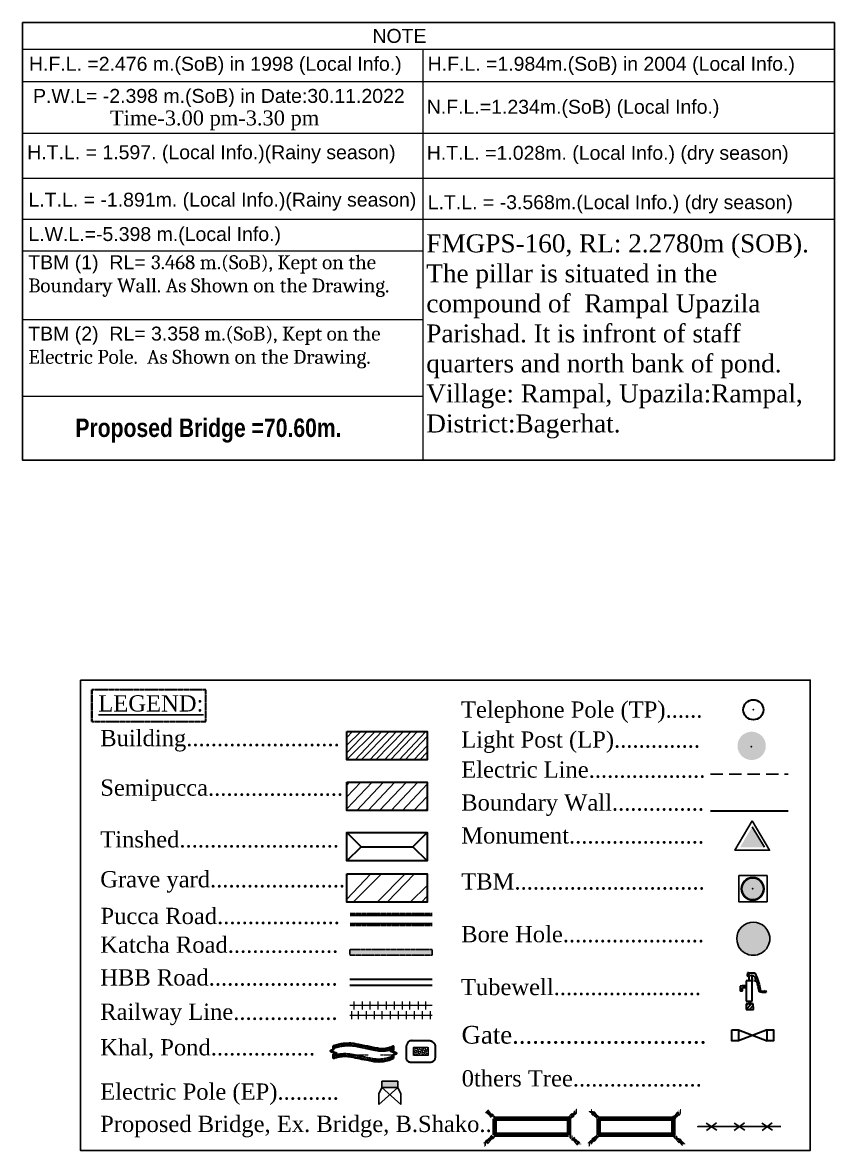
# Model space of a CAD drawing. Header units: inches. Extents: x 215676 to 3518780154, y 2761699 to 325936546.
# Drawn here: x 112580218 to 112679104, y 9360422 to 9497868 of the extents above; entities that cross this region are included whole.
import ezdxf
from ezdxf.enums import TextEntityAlignment as Align

# ---------------------------------------------------------------- set-up
doc = ezdxf.new("R2010")
doc.units = ezdxf.units.IN
doc.header["$LTSCALE"] = 20
doc.header["$MEASUREMENT"] = 0
doc.linetypes.add('DASHED', pattern=[0.75, 0.5, -0.25])
doc.linetypes.add('DASHED2', pattern=[0.375, 0.25, -0.125])
for name, color, linetype in [('BM_TBM', 1, 'Continuous'), ('BORE HOLE', 1, 'Continuous'), ('ELECTRIC POLE', 1, 'Continuous'), ('Electric_Line', 18, 'Continuous'), ('Grave yard', 88, 'Continuous'), ('HBB ROAD', 192, 'Continuous'), ('Layout_Text', 7, 'Continuous'), ('LIGHT_POST', 1, 'Continuous'), ('OTHER', 7, 'Continuous'), ('Pond', 132, 'Continuous'), ('proposed', 1, 'Continuous'), ('TBM', 1, 'Continuous'), ('Telephone_Pole', 70, 'Continuous'), ('Text', 7, 'Continuous'), ('Tubewell', 112, 'Continuous')]:
    doc.layers.add(name, color=color, linetype=linetype)
for name, color, linetype, lineweight in [('Boundary wall', 3, 'Continuous', 30), ('BUILDING', 5, 'Continuous', 30), ('Ex. Bridge', 212, 'DASHED', 30), ('Gate', 7, 'Continuous', 30), ('KATCHA ROAD', 7, 'Continuous', 20), ('KHAL+RIVER BANK', 160, 'Continuous', 18), ('Pucca Road', 1, 'Continuous', 30), ('Railway Line', 220, 'Continuous', 25), ('SEMI_PUCCA', 66, 'Continuous', 30), ('SHED', 7, 'Continuous', 30), ('Water Body', 4, 'Continuous', 18), ('Water Line', 4, 'DASHED', 18)]:
    doc.layers.add(name, color=color, linetype=linetype, lineweight=lineweight)
doc.styles.add('MtXpl_Arial_Narrow', font='ARIALNB.TTF')
doc.styles.add('SWIS', font='times.ttf')
doc.styles.add('text', font='arial.ttf')
doc.styles.add('TR', font='times.ttf')

# ---------------------------------------------------------------- blocks, each defined once
blk = doc.blocks.new('sdfsd')
at = {"layer": 'Tubewell', "color": 0, "lineweight": 30}
for p, q in [((685271.9869178305, 2622810.672417111), (685271.4282728577, 2622810.667716695)), ((685271.4282728577, 2622810.667716695), (685271.4441517853, 2622808.78050422)), ((685271.5717181662, 2622811.423462422), (685271.5347969844, 2622811.13232256)), ((685271.5347969844, 2622811.13232256), (685271.7056403767, 2622811.081512127)), ((685271.6500203802, 2622811.420645004), (685271.5717181662, 2622811.423462422)), ((685271.6500203802, 2622811.420645004), (685272.238443975, 2622811.399472727)), ((685271.7062609565, 2622810.950903901), (685271.7050197948, 2622811.212120355)), ((685271.7056403767, 2622811.081512127), (685271.7701888746, 2622811.12124186)), ((685271.7075953444, 2622810.670066902), (685271.7062609565, 2622810.950903901)), ((685271.9135319624, 2622811.174693746), (685271.7701888746, 2622811.12124186)), ((685272.1099299693, 2622811.137161706), (685271.9135319624, 2622811.174693746)), ((685272.0117309652, 2622811.155927726), (685271.9828516351, 2622811.155684737)), ((685271.9828516351, 2622811.155684737), (685271.9869178305, 2622810.672417111)), ((685271.9869178305, 2622810.672417111), (685272.0157971587, 2622810.672660101)), ((685272.002796758, 2622808.785204635), (685271.9869178305, 2622810.672417111)), ((685272.0157971587, 2622810.672660101), (685272.0117309652, 2622811.155927726)), ((685272.2679934411, 2622810.994814821), (685272.1099299693, 2622811.137161706)), ((685272.2051644285, 2622810.693871943), (685272.3354378811, 2622810.747213862)), ((685272.2583292427, 2622810.58982697), (685272.2051644285, 2622810.693871943)), ((685272.238443975, 2622811.399472727), (685272.4777919472, 2622810.918211005)), ((685272.4254269345, 2622810.652713367), (685272.2583292427, 2622810.58982697)), ((685272.3354378811, 2622810.747213862), (685272.2679934411, 2622810.994814821)), ((685272.5629226369, 2622810.122176189), (685272.4254269345, 2622810.652713367)), ((685272.4777919472, 2622810.918211005), (685272.6393719352, 2622810.357925894)), ((685271.0721451469, 2622810.1880019), (685270.8763940796, 2622810.179253314)), ((685270.8763940796, 2622810.179253314), (685270.8794834455, 2622809.781473625)), ((685270.8763940796, 2622810.179253314), (685270.8763940796, 2622810.179253314)), ((685270.8804420112, 2622809.774373107), (685271.1016934288, 2622809.78334329)), ((685271.4321737734, 2622810.204092444), (685271.0721451469, 2622810.1880019)), ((685271.1016934288, 2622809.78334329), (685271.1124577292, 2622810.057725542)), ((685271.1124577292, 2622810.057725542), (685271.4333825778, 2622810.06042579)), ((685272.684519722, 2622809.652984994), (685272.5629226369, 2622810.122176189)), ((685272.6393719352, 2622810.357925894), (685272.7884305482, 2622809.732228346)), ((685272.9335330843, 2622809.57671113), (685272.684519722, 2622809.652984994)), ((685272.7884305482, 2622809.732228346), (685273.1415733343, 2622809.709076427)), ((685273.29952691, 2622809.579790587), (685272.9335330843, 2622809.57671113)), ((685273.1415733343, 2622809.709076427), (685273.2457039458, 2622809.762198383)), ((685273.2457039458, 2622809.762198383), (685273.29952691, 2622809.579790587)), ((685271.4441517853, 2622808.78050422), (685272.002796758, 2622808.785204635)), ((685272.1045781354, 2622808.543612553), (685271.4442418074, 2622808.53805651)), ((685271.4442418074, 2622808.53805651), (685271.4487286535, 2622808.004794538)), ((685271.4458337307, 2622808.348856229), (685271.6197350149, 2622808.539533103)), ((685271.4487083674, 2622808.007205299), (685271.9366342131, 2622808.54219948)), ((685271.7234742718, 2622808.782854429), (685271.7246571027, 2622808.540415913)), ((685271.7246571027, 2622808.540415913), (685271.8422516506, 2622808.541405349)), ((685271.8422516506, 2622808.541405349), (685271.8402118451, 2622808.783836653)), ((685272.1090649796, 2622808.010350581), (685272.1045781354, 2622808.543612553)), ((685271.4487286535, 2622808.004794538), (685272.1090649796, 2622808.010350581)), ((685271.7633917424, 2622808.0074421), (685272.1059293296, 2622808.383022975)), ((685272.0802909405, 2622808.010108478), (685272.1088039663, 2622808.041372045))]:
    blk.add_line(p, q, dxfattribs=at)
for centre, major_axis, ratio, start_param, end_param in [((685271.705019795, 2622811.212120355), (0.02527809945648886, 0.02527809945648886), 0.9999999993943445, 6.28318530692002, 12.56637061409961), ((685270.9905884379, 2622809.782408458), (0.1111049923771957, 0.0009347665004534561), 0.5039981489645733, 3.140941264176128, 6.283186492504787)]:
    blk.add_ellipse(centre, major_axis=major_axis, ratio=ratio, start_param=start_param, end_param=end_param, dxfattribs=at)
blk = doc.blocks.new('eeee')
at = {"layer": 'ELECTRIC POLE'}
for p, q in [((353314.0216475676, 2673551.64898157), (353315.7394676891, 2673551.64898157)), ((353314.0216475676, 2673550.959405303), (353314.0216475676, 2673551.64898157)), ((353315.7394676891, 2673551.64898157), (353315.7394676891, 2673550.959405303)), ((353314.0216475676, 2673550.959405303), (353313.699718081, 2673550.258974852)), ((353313.699718081, 2673549.118617038), (353315.7394676891, 2673550.959405303)), ((353313.699718081, 2673550.258974852), (353313.699718081, 2673549.118617038)), ((353315.7394676891, 2673550.959405303), (353314.0216475676, 2673550.959405303)), ((353316.0613971761, 2673549.118617038), (353314.0216475676, 2673550.959405303)), ((353315.7394676891, 2673550.959405303), (353316.0613971761, 2673550.258974852)), ((353316.0613971761, 2673550.258974852), (353316.0613971761, 2673549.118617038))]:
    blk.add_line(p, q, dxfattribs=at)
blk.add_solid([(353314.0216475676, 2673551.64898157), (353315.7394676891, 2673551.64898157), (353314.0216475676, 2673550.959405303), (353315.7394676891, 2673550.959405303)], dxfattribs=at)
blk = doc.blocks.new('dsfsd')
at = {"layer": 'LIGHT_POST'}
h = blk.add_hatch(color=5, dxfattribs=at)
h.set_gradient(color1=(0, 0, 255), color2=(56, 172, 6), tint=1, name='SPHERICAL')
edge = h.paths.add_edge_path()
edge.add_ellipse((726561.4339093865, 2601765.061106474), major_axis=(-0.5220692016277819, 0.5220692016277811), ratio=0.9999999999765343, start_angle=225.0000000006723, end_angle=405.0000000006723)
edge.add_ellipse((726561.4339093865, 2601765.061106474), major_axis=(-0.5220692016436324, 0.5220692016436321), ratio=0.9999999999923572, start_angle=45.00000000021895, end_angle=225.0000000002189)
blk.add_point((726561.4232929042, 2601765.024959605), dxfattribs=at)

msp = doc.modelspace()

# ---------------------------------------------------------------- hatches: boundary and pattern name
at = {"layer": 'BM_TBM', "ltscale": 0.2}
h = msp.add_hatch(color=2, dxfattribs=at)
h.set_gradient(color1=(255, 255, 0), color2=(255, 255, 92), one_color=1, tint=0.6800000071525574)
edge = h.paths.add_edge_path()
edge.add_ellipse((112669152.0433021, 9392303.178649902), major_axis=(941.6691610913823, 941.6691610913823), ratio=0.9999999985270128, start_angle=0, end_angle=360)
h = msp.add_hatch(color=2, dxfattribs=at)
h.set_gradient(color1=(255, 255, 0), color2=(255, 255, 92), one_color=1, tint=0.6800000071525574)
edge = h.paths.add_edge_path()
edge.add_ellipse((112669152.0433021, 9392303.178649902), major_axis=(941.6691610913823, 941.6691610913823), ratio=0.9999999985270128, start_angle=0, end_angle=360)
at = {"layer": 'BORE HOLE', "ltscale": 0.2}
msp.add_hatch(color=256, dxfattribs=at).paths.add_polyline_path([(112671079.5892615, 9386995.242731094, 1), (112667359.9438453, 9385449.136844635, 1)])
at = {"layer": 'BUILDING', "lineweight": 20, "ltscale": 0.2}
h = msp.add_hatch(dxfattribs=at)
h.set_pattern_fill('ANSI32', color=256, scale=3371.745232298785, style=0)
h.set_pattern_definition([(44.99999999999999, (-284470968.2478814, -2995471831.33752), (-894.0689693219558, 894.0689693219553), []), (44.99999999999999, (-284470372.2019067, -2995471831.33752), (-894.0689693219558, 894.0689693219553), [])])
h.paths.add_polyline_path([(112619730.7578864, 9411468.65978241), (112629504.745481, 9411468.65978241), (112629504.745481, 9408010.982913971), (112619730.7578864, 9408010.982913971)])
edge = h.paths.add_edge_path(flags=17)
edge.add_line((112619730.7578864, 9411401.770734787), (112619797.6469315, 9411468.659781013))
at = {"layer": 'Grave yard', "lineweight": 25, "ltscale": 0.2}
h = msp.add_hatch(dxfattribs=at)
h.set_pattern_fill('ANSI32', color=256, scale=7867.43620184867)
h.set_pattern_definition([(45, (-659908893.4686303, -2491106631.102173), (-2086.169058329899, 2086.169058329899), []), (45, (-659907502.6892571, -2491106631.102173), (-2086.169058329899, 2086.169058329899), [])])
h.paths.add_polyline_path([(112619730.7578864, 9394129.87161827), (112629504.745481, 9394129.87161827), (112629504.745481, 9390672.194747925), (112619730.7578864, 9390672.194747925)])
edge = h.paths.add_edge_path()
edge.add_line((112629488.4730048, 9390672.194747925), (112629504.7454787, 9390688.46722573))
at = {"layer": 'KATCHA ROAD', "linetype": 'DASHED2', "lineweight": 25, "ltscale": 2}
msp.add_hatch(color=256, dxfattribs=at).paths.add_polyline_path([(112620073.2685981, 9384916.00094223), (112630089.7177711, 9384916.00094223), (112630089.7177711, 9384219.760950089), (112620073.2685981, 9384219.760950089)])
at = {"layer": 'SEMI_PUCCA', "lineweight": 25, "ltscale": 0.2}
h = msp.add_hatch(dxfattribs=at)
h.set_pattern_fill('ANSI31', color=256, scale=7867.43620184867)
h.set_pattern_definition([(44.99999999999999, (-225341576.8217645, -3609739996.425204), (-695.3896861099663, 695.3896861099653), [])])
h.paths.add_polyline_path([(112619730.7578864, 9405294.772874832), (112629504.745481, 9405294.772874832), (112629504.745481, 9401837.096006393), (112619730.7578864, 9401837.096006393)])
edge = h.paths.add_edge_path()
edge.add_line((112629488.4730048, 9401837.096004486), (112629504.7454787, 9401853.368482292))

# ---------------------------------------------------------------- linework, layer by layer
at = {"lineweight": 25}
for p, q in [((112679103.9852208, 9497868.136581242, 1.452741127394574e-06), (112580218.1133642, 9497867.227233708, 1.452741127394574e-06)), ((112580218.1133642, 9497867.227233708, 1.452741127394574e-06), (112580218.6235875, 9444529.132440388, 1.452741127394574e-06)), ((112679104.4954442, 9444530.041787922, 1.452741127394574e-06), (112679103.9852208, 9497868.136581242, 1.452741127394574e-06)), ((112580218.6235875, 9444529.132440388, 1.452741127394574e-06), (112679104.4954442, 9444530.041787922, 1.452741127394574e-06)), ((112587271.7897925, 9386666.183073044, 5.974756689397509e-06), (112587271.7897925, 9360421.813573837, 5.974756422943983e-06))]:
    msp.add_line(p, q, dxfattribs=at)
at = {"lineweight": 15}
for p, q in [((112580218.1445379, 9494615.891586125, 1.488188772214016e-06), (112679104.0151891, 9494616.800935566, 1.488188772214016e-06)), ((112628968.0713872, 9494616.339608967, 1.488188772214016e-06), (112628968.3011693, 9467591.966699421, 1.488188772214016e-06)), ((112580218.1796178, 9490679.366588414, 1.488188772214016e-06), (112679104.0514745, 9490680.27593404, 1.488188772214016e-06)), ((112580218.2374486, 9484405.18801099, 1.488188772214016e-06), (112679104.1093053, 9484406.097360432, 1.488188772214016e-06)), ((112580218.2881994, 9478898.98599416, 1.488188772214016e-06), (112679104.1600561, 9478899.895345509, 1.488188772214016e-06)), ((112580218.3343114, 9473895.044812977, 1.488188772214016e-06), (112679104.2061681, 9473895.954160511, 1.488188772214016e-06)), ((112580218.3829717, 9470041.771896183, 1.488188772214016e-06), (112628968.2785711, 9470042.247649968, 1.488188772214016e-06)), ((112628968.3011693, 9467591.966699421, 1.488188772214016e-06), (112628968.5137395, 9444529.580461323, 1.488188772214016e-06)), ((112580218.4601354, 9461671.748622715, 1.488188772214016e-06), (112628968.3557348, 9461672.2243765, 1.488188772214016e-06)), ((112580218.5315923, 9452358.635114491, 1.488188772214016e-06), (112628968.4415807, 9452359.11086446, 1.488188772214016e-06)), ((112587271.7264075, 9360423.065088272, -3.045521168587584e-07), (112587271.7897925, 9386666.717212677, 5.90778759246291e-06))]:
    msp.add_line(p, q, dxfattribs=at)
at = {"linetype": 'DASHED', "lineweight": 30}
for p, q in [((112602539.7440925, 9416533.462024689, -4.164996347810756e-07), (112588644.5249, 9416533.462024689, -4.164996347810756e-07)), ((112602539.7440925, 9412713.52126503, -4.164993683275497e-07), (112602539.7440925, 9416533.462024689, -4.164993683275497e-07)), ((112588644.5249, 9412713.52126503, -4.164996347810756e-07), (112602539.7440925, 9412713.52126503, -4.164996347810756e-07))]:
    msp.add_line(p, q, dxfattribs=at)
at = {"linetype": 'DASHED', "lineweight": 25}
msp.add_line((112676159.7836738, 9396419.150289536, 1.039516472900459e-06), (112676160.1267524, 9360424.531309128, -4.1643941628422e-07), dxfattribs=at)
at = {"lineweight": 25}
msp.add_lwpolyline([(112580217.9447851, 9444530.616290867), (112678684.9065465, 9444530.37903577), (112580217.9448003, 9444530.616290867), (112652634.0866918, 9444530.441804707)], dxfattribs=at)
at = {"lineweight": 25, "elevation": -2.387959163741016e-07}
for points in [[(112587271.7264075, 9417735.07093811), (112676160.1267982, 9417735.07093811)], [(112676160.2648597, 9417732.6351223), (112676160.1267676, 9360422.417552948), (112676160.2134986, 9396419.117458344)]]:
    msp.add_lwpolyline(points, dxfattribs=at)
at = {"elevation": -2.387959163741016e-07}
msp.add_lwpolyline([(112587271.7264075, 9417735.07093811), (112676160.1267982, 9417735.07093811), (112676160.1267982, 9360423.065088272), (112587271.7264075, 9360423.065088272)], close=True, dxfattribs=at)
at = {"linetype": 'DASHED', "lineweight": 30, "elevation": -2.387959163741016e-07}
msp.add_lwpolyline([(112588644.5249, 9416533.462024689), (112588644.5249, 9412713.52126503)], close=True, dxfattribs=at)
at = {"lineweight": 15, "elevation": -2.387959163741016e-07}
msp.add_lwpolyline([(112676159.9756598, 9376815.101737976), (112676160.1267676, 9360422.712932587)], dxfattribs=at)
at = {"elevation": 636.3130087640225}
msp.add_lwpolyline([(112672589.4009986, 9363320.907903671), (112662456.4268317, 9363320.907903671), (112666969.2842383, 9363320.907903671)], dxfattribs=at)
at = {"layer": 'BM_TBM', "elevation": -2753.581068142607}
msp.add_lwpolyline([(112667451.8769813, 9393921.74023819), (112670894.856565, 9393921.74023819), (112670894.856565, 9390726.4444561), (112667451.8769813, 9390726.4444561)], close=True, dxfattribs=at)
at = {"layer": 'BM_TBM'}
for major_axis, ratio, start_param, end_param in [((941.6691610913823, 941.6691610913823), 0.9999999985270126, 5.497787143045644, 11.78097245022523), ((941.6691610913823, 941.6691610913823), 0.9999999985270126, 5.497787143045644, 11.78097245022523), ((-987.5904524701356, 987.5904524701365), 0.9999999992006499, 3.926990817386916, 10.2101761245665), ((-987.5904524701356, 987.5904524701365), 0.9999999992006499, 3.926990817386916, 10.2101761245665), ((972.2833554080814, 972.2833554080814), 0.999999998828293, 5.497787143196285, 11.78097245037587), ((972.2833554080814, 972.2833554080814), 0.999999998828293, 5.497787143196285, 11.78097245037587), ((956.9762582384941, 956.9762582384941), 0.9999999986687579, 5.497787143116517, 11.7809724502961), ((956.9762582384941, 956.9762582384941), 0.9999999986687579, 5.497787143116517, 11.7809724502961), ((-926.3620634861194, 926.3620634861194), 0.9999999998729082, 3.926990817050788, 10.21017612423037), ((-926.3620634861194, 926.3620634861194), 0.9999999998729082, 3.926990817050788, 10.21017612423037)]:
    msp.add_ellipse((112669152.0433021, 9392303.178649902, 9178.603559155628), major_axis=major_axis, ratio=ratio, start_param=start_param, end_param=end_param, dxfattribs=at)
msp.add_point((112669152.0433021, 9392303.178649902, 9178.603559155628), dxfattribs=at)
msp.add_point((112669152.0433021, 9392303.178649902, 9178.603559155628), dxfattribs=at)
at = {"layer": 'BORE HOLE', "elevation": -4.164993683275497e-07}
msp.add_lwpolyline([(112671079.5892615, 9386995.242740631, 0.9999999999999994), (112667359.9438453, 9385449.136852264, 1)], format="xyb", close=True, dxfattribs=at)
at = {"layer": 'Boundary wall', "lineweight": 30}
msp.add_line((112664027.2324195, 9401820.420627594, -4.164996347810756e-07), (112673450.6757331, 9401820.420627594, -4.164996347810756e-07), dxfattribs=at)
at = {"layer": 'BUILDING', "lineweight": 20}
msp.add_line((112619730.7578864, 9411401.770734787, -4.164636635550777e-07), (112619797.6469245, 9411468.659780502, -4.164636635550777e-07), dxfattribs=at)
at = {"layer": 'BUILDING', "lineweight": 30, "elevation": -4.164996347810756e-07}
msp.add_lwpolyline([(112619730.7578864, 9411468.659784317), (112629504.745481, 9411468.659784317), (112629504.745481, 9408010.982913971), (112619730.7578864, 9408010.982913971)], close=True, dxfattribs=at)
at = {"layer": 'Electric_Line', "color": 6, "linetype": 'DASHED2', "lineweight": 25, "ltscale": 300}
msp.add_line((112664027.2324195, 9406273.647493362, -4.164996347810756e-07), (112673450.6757331, 9406273.647493362, -4.164996347810756e-07), dxfattribs=at)
at = {"layer": 'Ex. Bridge', "linetype": 'DASHED', "lineweight": 100, "ltscale": 2, "extrusion": (-1.406703463143891e-14, -0.3199501223659551, 0.947434387806359)}
for points, elevation in [([(112649180.4406405, 8869066.653091993), (112650418.679288, 8870304.891752206), (112650418.679288, 8872366.7095495), (112659444.3940859, 8872366.709549498), (112659444.3940859, 8870304.8917522), (112660682.6327334, 8869066.653095901)], -2995192.805411921), ([(112660402.2733126, 8873324.588785252), (112659444.3940859, 8872366.709547391), (112659444.3940859, 8870304.891744526), (112650418.679288, 8870304.89174453), (112650418.679288, 8872366.709547393), (112649460.8000613, 8873324.58878721)], -2995192.805410621)]:
    msp.add_lwpolyline(points, dxfattribs=dict(at, elevation=elevation))
at = {"layer": 'Gate'}
for p, q in [((112670894.6110663, 9375136.76090622, -4.164993683275497e-07), (112667406.7908454, 9373792.904378891, -4.164993683275497e-07)), ((112667406.7908454, 9375136.76090622, -4.164993683275497e-07), (112670894.6110663, 9373792.904378891, -4.164993683275497e-07))]:
    msp.add_line(p, q, dxfattribs=at)
at = {"layer": 'Gate', "lineweight": 30, "elevation": -4.164996347810756e-07}
for points in [[(112666616.9605994, 9375136.76090622), (112667406.7908454, 9375136.76090622), (112667406.7908454, 9373792.904378891), (112666616.9605994, 9373792.904378891)], [(112670894.6110663, 9375136.76090622), (112671684.4412818, 9375136.76090622), (112671684.4412818, 9373792.904378891), (112670894.6110663, 9373792.904378891)]]:
    msp.add_lwpolyline(points, close=True, dxfattribs=at)
at = {"layer": 'Grave yard', "lineweight": 30, "elevation": -4.164996347810756e-07}
msp.add_lwpolyline([(112619730.7578864, 9394129.87161827), (112629504.745481, 9394129.87161827), (112629504.745481, 9390672.194749832), (112619730.7578864, 9390672.194749832)], close=True, dxfattribs=at)
at = {"layer": 'HBB ROAD', "lineweight": 30, "ltscale": 180}
for p, q in [((112620073.2685981, 9381298.920223236, -4.164996347810756e-07), (112630089.7177711, 9381298.920223236, -4.164996347810756e-07)), ((112630089.7177711, 9380502.649681091, -4.164996347810756e-07), (112620073.2685981, 9380502.649681091, -4.164996347810756e-07))]:
    msp.add_line(p, q, dxfattribs=at)
at = {"layer": 'KATCHA ROAD', "linetype": 'DASHED2', "lineweight": 25, "ltscale": 2}
for p, q in [((112630119.8576179, 9389307.307662964, -4.164996347810756e-07), (112620103.4084296, 9389307.307662964, -4.164996347810756e-07)), ((112630119.8576179, 9387819.01440239, -4.164996347810756e-07), (112620103.4084296, 9387819.01440239, -4.164996347810756e-07))]:
    msp.add_line(p, q, dxfattribs=at)
at = {"layer": 'KATCHA ROAD', "linetype": 'DASHED2', "lineweight": 25, "ltscale": 2, "elevation": -4.164996347810756e-07}
msp.add_lwpolyline([(112620073.2685981, 9384916.00094223), (112630089.7177711, 9384916.00094223), (112630089.7177711, 9384219.760951996), (112620073.2685981, 9384219.760951996)], close=True, dxfattribs=at)
at = {"layer": 'KHAL+RIVER BANK', "lineweight": 40, "ltscale": 15}
msp.add_ellipse((112630762.0612311, 9418136.746124268, -4.164993683275497e-07), major_axis=(33545.63299695872, 33545.63299695872), ratio=0.9999999973604472, start_param=3.703115171459743, end_param=3.749013454020609, dxfattribs=at)
msp.add_rational_spline([(112622363.1971259, 9371445.439878464, -4.164993683275497e-07), (112623923.0295386, 9371003.30065155, -4.164993683275497e-07), (112625396.4996467, 9371679.651220322, -4.164993683275497e-07), (112625396.4996467, 9371901.04876709, -4.164993683275497e-07), (112625396.4996467, 9372122.44631195, -4.164993683275497e-07), (112625589.7125983, 9372192.77007103, -4.164993683275497e-07), (112625782.9255347, 9372263.093828201, -4.164993683275497e-07), (112625396.4996467, 9372403.741348267, -4.164993683275497e-07), (112625010.0737891, 9372544.388866425, -4.164993683275497e-07), (112625203.2867255, 9372614.712623596, -4.164993683275497e-07), (112625396.4996467, 9372685.036382675, -4.164993683275497e-07), (112625396.4996467, 9372899.919445038, -4.164993683275497e-07), (112625396.4996467, 9373114.802503586, -4.164993683275497e-07), (112624291.1047645, 9372538.815416336, -4.164993683275497e-07), (112623098.906446, 9372902.576475143, -4.164993683275497e-07), (112622005.9622931, 9373097.41545105, -4.164993683275497e-07), (112620923.6661201, 9373344.648311615, -4.164993683275497e-07), (112619520.2299781, 9373597.936128616, -4.164993683275497e-07), (112618167.0537391, 9373147.711946487, -4.164993683275497e-07), (112618117.5980659, 9373131.257226944, -4.164993683275497e-07), (112618068.1423926, 9373114.802503586, -4.164993683275497e-07), (112618068.1423926, 9372899.919445038, -4.164993683275497e-07), (112618068.1423926, 9372685.036382675, -4.164993683275497e-07), (112617874.929441, 9372614.712623596, -4.164993683275497e-07), (112617681.7165046, 9372544.388866425, -4.164993683275497e-07), (112618068.1423926, 9372403.741348267, -4.164993683275497e-07), (112618454.5682654, 9372263.093828201, -4.164993683275497e-07), (112618261.355329, 9372192.77007103, -4.164993683275497e-07), (112618068.1423926, 9372122.44631195, -4.164993683275497e-07), (112618068.1423926, 9371907.56324768, -4.164993683275497e-07), (112618068.1423926, 9371692.680187225, -4.164993683275497e-07), (112618117.5980659, 9371709.134910583, -4.164993683275497e-07), (112618167.0537391, 9371725.589630127, -4.164993683275497e-07), (112619178.977201, 9372062.273355484, -4.164993683275497e-07), (112620229.7439094, 9371879.970518112, -4.164993683275497e-07)], [1, 0.9382470272963384, 1, 1, 1, 1, 1, 1, 1, 1, 1, 1, 1, 0.9255718504997151, 1, 0.9997100478525434, 1, 0.9689433189985823, 1, 1, 1, 1, 1, 1, 1, 1, 1, 1, 1, 1, 1, 1, 1, 0.9697747838370249, 1], degree=2, knots=[0, 0, 0, 0.7065364702643988, 0.7065364702643988, 1.706536470264399, 1.706536470264399, 2.706536470264399, 2.706536470264399, 3.706536470264399, 3.706536470264399, 4.706536470264399, 4.706536470264399, 5.706536470264399, 5.706536470264399, 6.483042400348705, 6.483042400348705, 6.53120596837114, 6.53120596837114, 7.030956135283303, 7.030956135283303, 8.030956135283303, 8.030956135283303, 9.030956135283303, 9.030956135283303, 10.0309561352833, 10.0309561352833, 11.0309561352833, 11.0309561352833, 12.0309561352833, 12.0309561352833, 13.0309561352833, 13.0309561352833, 14.0309561352833, 14.0309561352833, 14.52393658974466, 14.52393658974466, 14.52393658974466], dxfattribs=at)
at = {"layer": 'OTHER'}
for p, q in [((112663494.6890082, 9363733.887971878, 636.313008764162), (112664795.822721, 9362907.92783165, 636.313008764162)), ((112663531.268949, 9362855.279466629, 636.3130087642617), (112664759.2427802, 9363786.536340714, 636.3130087642617)), ((112666872.3470588, 9363733.887971878, 636.3130087645185), (112668173.4807868, 9362907.92783165, 636.3130087645185)), ((112666908.9269996, 9362855.279466629, 636.3130087645883), (112668136.9008307, 9363786.536340714, 636.3130087645883)), ((112670250.0050941, 9363733.887971878, 636.3130087648085), (112671551.1388373, 9362907.92783165, 636.3130087648085)), ((112670286.5850501, 9362855.279466629, 636.3130087648601), (112671514.5588813, 9363786.536340714, 636.3130087648601))]:
    msp.add_line(p, q, dxfattribs=at)
at = {"layer": 'Pond', "lineweight": 30}
msp.add_rational_spline([(112626989.8739905, 9373165.628293991, -4.164993683275497e-07), (112626989.8739905, 9373165.628293991, -4.164993683275497e-07), (112626989.8739905, 9372690.530836105, -4.164993683275497e-07), (112626989.8739905, 9372215.433382034, -4.164993683275497e-07), (112626989.8739905, 9371740.335924149, -4.164993683275497e-07), (112626969.3889747, 9371588.437915802, -4.164993683275497e-07), (112627013.5349708, 9371441.659952164, -4.164993683275497e-07), (112627114.4132056, 9371326.264022827, -4.164993683275497e-07), (112627215.2914405, 9371210.86809349, -4.164993683275497e-07), (112627354.8524604, 9371147.501224518, -4.164993683275497e-07), (112627508.1255469, 9371147.501224518, -4.164993683275497e-07), (112628258.1051612, 9371147.501224518, -4.164996347810756e-07), (112629008.0847907, 9371147.501226425, -4.164996347810756e-07), (112629758.064405, 9371147.501226425, -4.164996347810756e-07), (112629934.5059638, 9371117.85817528, -4.164996347810756e-07), (112630107.0400519, 9371165.21133995, -4.164993683275497e-07), (112630243.630506, 9371280.768184662, -4.164993683275497e-07), (112630380.2209449, 9371396.325025558, -4.164993683275497e-07), (112630455.5055976, 9371558.628917694, -4.164993683275497e-07), (112630455.5055976, 9371737.543237686, -4.164993683275497e-07), (112630455.5055976, 9372245.730325699, -4.164993683275497e-07), (112630455.5055976, 9372753.917411804, -4.164993683275497e-07), (112630455.5055976, 9373262.10449791, -4.164993683275497e-07), (112630310.1056342, 9373633.94553566, -4.164993683275497e-07), (112629976.2765937, 9373852.954820633, -4.164993683275497e-07), (112629577.2891517, 9373838.260351181, -4.164993683275497e-07), (112628958.0843635, 9373838.260351181, -4.164996347810756e-07), (112628338.8795753, 9373838.260349274, -4.164996347810756e-07), (112627719.674787, 9373838.260349274, -4.164996347810756e-07), (112627528.975431, 9373853.8335495, -4.164996347810756e-07), (112627348.0638099, 9373791.545866013, -4.164993683275497e-07), (112627207.3718696, 9373661.874969482, -4.164993683275497e-07), (112626989.8739905, 9373165.628293991, -4.164993683275497e-07), (112626989.8739905, 9373165.628293991, -4.164993683275497e-07)], [0.9999999999999999, 0.9999999999999999, 1, 1, 1, 0.9403588943273706, 0.9403588943273706, 1, 0.9403588943273706, 0.9403588943273706, 1, 1, 1, 1, 0.9381065881846516, 0.9381065881846516, 1, 0.9381065881846516, 0.9381065881846516, 1, 1, 1, 1, 0.8769123486919569, 0.8769123486919569, 1, 1, 1, 1, 0.9439285719376216, 0.9439285719376216, 1, 0.9999999999999999, 0.9999999999999999], degree=3, knots=[0, 0, 0, 0, 0.5, 1, 1, 1, 1.852423950005365, 1.852423950005365, 1.852423950005365, 2.704847900010731, 2.704847900010731, 2.704847900010731, 3.70484790001073, 3.70484790001073, 3.70484790001073, 4.573471309330241, 4.573471309330241, 4.573471309330241, 5.44209471864975, 5.44209471864975, 5.44209471864975, 6.442094718649749, 6.442094718649749, 6.442094718649749, 7.676956461663744, 7.676956461663744, 7.676956461663744, 8.676956461663744, 8.676956461663744, 8.676956461663744, 9.503096034746848, 9.503096034746848, 10.32923560800458, 10.32923560800458, 10.32923560800458, 10.32923560800458], dxfattribs=at)
at = {"layer": 'proposed', "linetype": 'DASHED', "lineweight": 100, "ltscale": 2, "extrusion": (-1.406703463143891e-14, -0.3199501223659551, 0.947434387806359)}
for points, elevation in [([(112636492.7067233, 8869066.653091991), (112637730.9453707, 8870304.891752202), (112637730.9453707, 8872366.709545143), (112646756.6601687, 8872366.709545143), (112646756.6601687, 8870304.891752202), (112647994.8988009, 8869066.653091993)], -2995192.805411584), ([(112647714.5393954, 8873324.588785253), (112646756.6601687, 8872366.709547393), (112646756.6601687, 8870304.891744528), (112637730.9453707, 8870304.891744528), (112637730.9453707, 8872366.709547393), (112636773.0661288, 8873324.58878721)], -2995192.805410621)]:
    msp.add_lwpolyline(points, dxfattribs=dict(at, elevation=elevation))
at = {"layer": 'Pucca Road', "ltscale": 0.5}
for p, q in [((112620103.4084296, 9389088.11583519, -4.164996347810756e-07), (112630119.8576179, 9389088.11583519, -4.164996347810756e-07)), ((112630119.8576179, 9388038.20623207, -4.164996347810756e-07), (112620103.4084296, 9388038.20623207, -4.164996347810756e-07))]:
    msp.add_line(p, q, dxfattribs=at)
at = {"layer": 'Railway Line', "lineweight": 15}
for p, q in [((112630089.7177711, 9378091.100019455, -4.164996347810756e-07), (112620073.2685981, 9378091.100019455, -4.164996347810756e-07)), ((112620624.8354468, 9377614.125825882, -4.164993683275497e-07), (112620624.8354468, 9378584.351072311, -4.164993683275497e-07)), ((112621605.4932837, 9377616.11518097, -4.164993683275497e-07), (112621605.4932837, 9378586.340429306, -4.164993683275497e-07)), ((112622554.5191321, 9377616.11518097, -4.164993683275497e-07), (112622554.5191321, 9378586.340429306, -4.164993683275497e-07)), ((112623545.7219367, 9377616.11518097, -4.164993683275497e-07), (112623545.7219367, 9378586.340429306, -4.164993683275497e-07)), ((112624547.4697242, 9377616.11518097, -4.164993683275497e-07), (112624547.4697242, 9378586.340429306, -4.164993683275497e-07)), ((112625507.0390754, 9377616.11518097, -4.164993683275497e-07), (112625507.0390754, 9378586.340429306, -4.164993683275497e-07)), ((112626479.7469459, 9377616.11518097, -4.164993683275497e-07), (112626479.7469459, 9378586.340429306, -4.164993683275497e-07)), ((112627407.6828437, 9377616.11518097, -4.164993683275497e-07), (112627407.6828437, 9378586.340429306, -4.164993683275497e-07)), ((112628430.5191016, 9377616.11518097, -4.164993683275497e-07), (112628430.5191016, 9378586.340429306, -4.164993683275497e-07)), ((112629347.9100165, 9377616.11518097, -4.164993683275497e-07), (112629347.9100165, 9378586.340429306, -4.164993683275497e-07)), ((112620073.2685981, 9376912.39188385, -4.164996347810756e-07), (112630089.7177711, 9376912.39188385, -4.164996347810756e-07)), ((112620317.1737342, 9376401.22215271, -4.164993683275497e-07), (112620317.1737342, 9377389.79827118, -4.164993683275497e-07)), ((112621130.5653358, 9376401.22215271, -4.164993683275497e-07), (112621130.5653358, 9377389.79827118, -4.164993683275497e-07)), ((112622100.6781745, 9376401.22215271, -4.164993683275497e-07), (112622100.6781745, 9377389.79827118, -4.164993683275497e-07)), ((112623070.7925086, 9376401.22215271, -4.164993683275497e-07), (112623070.7925086, 9377389.79827118, -4.164993683275497e-07)), ((112624030.3618598, 9376401.22215271, -4.164993683275497e-07), (112624030.3618598, 9377389.79827118, -4.164993683275497e-07)), ((112625021.5661597, 9376401.22215271, -4.164993683275497e-07), (112625021.5661597, 9377389.79827118, -4.164993683275497e-07)), ((112625994.6613441, 9376401.22215271, -4.164993683275497e-07), (112625994.6613441, 9377389.79827118, -4.164993683275497e-07)), ((112626985.8656287, 9376401.22215271, -4.164993683275497e-07), (112626985.8656287, 9377389.79827118, -4.164993683275497e-07)), ((112627955.9799628, 9376401.22215271, -4.164993683275497e-07), (112627955.9799628, 9377389.79827118, -4.164993683275497e-07)), ((112628947.1827826, 9376401.22215271, -4.164993683275497e-07), (112628947.1827826, 9377389.79827118, -4.164993683275497e-07)), ((112629910.689527, 9376401.22215271, -4.164993683275497e-07), (112629910.689527, 9377389.79827118, -4.164993683275497e-07))]:
    msp.add_line(p, q, dxfattribs=at)
at = {"layer": 'SEMI_PUCCA', "lineweight": 20}
msp.add_line((112629488.4730048, 9401837.096006393, -4.164636635550777e-07), (112629504.745481, 9401853.368480682, -4.164636635550777e-07), dxfattribs=at)
at = {"layer": 'SEMI_PUCCA', "lineweight": 30, "elevation": -4.164996347810756e-07}
msp.add_lwpolyline([(112619730.7578864, 9405294.77287674), (112629504.745481, 9405294.77287674), (112629504.745481, 9401837.096006393), (112619730.7578864, 9401837.096006393)], close=True, dxfattribs=at)
at = {"layer": 'SHED', "lineweight": 30}
for p, q in [((112619730.7578864, 9395694.965835571, -4.164993683275497e-07), (112619730.7578864, 9399152.642705917, -4.164993683275497e-07)), ((112621478.2084327, 9397423.80426979, -4.164996347810756e-07), (112627757.2949195, 9397423.80426979, -4.164996347810756e-07))]:
    msp.add_line(p, q, dxfattribs=at)
at = {"layer": 'SHED', "lineweight": 30, "elevation": -4.164996347810756e-07}
msp.add_lwpolyline([(112621478.2084327, 9397423.80426979), (112619730.7578864, 9399152.642705917), (112629504.745481, 9399152.642705917), (112629504.745481, 9395694.965835571), (112619730.7578864, 9395694.965835571)], close=True, dxfattribs=at)
at = {"layer": 'SHED', "lineweight": 30, "elevation": -4.164993683275497e-07}
msp.add_lwpolyline([(112629504.745481, 9399152.642705917), (112627757.2949195, 9397423.80426979), (112629504.745481, 9395694.965835571)], dxfattribs=at)
at = {"layer": 'TBM'}
msp.add_line((112670567.377027, 9397363.497787476, 67321.01619462045), (112669090.981504, 9399868.979976654, 67321.01619462045), dxfattribs=at)
at = {"layer": 'TBM', "lineweight": 25, "elevation": 67321.01619462049}
msp.add_lwpolyline([(112669090.981504, 9400578.37434578), (112666984.342649, 9397003.352651596), (112671197.6203284, 9397003.35265541)], close=True, dxfattribs=at)
at = {"layer": 'TBM'}
msp.add_solid([(112667614.5859504, 9397363.497787476, 67321.01619462049), (112670567.377027, 9397363.497787476, 67321.01619462049), (112669090.981504, 9399868.979976654, 67321.01619462049)], dxfattribs=at)
at = {"layer": 'Telephone_Pole', "lineweight": 30}
msp.add_ellipse((112669228.763639, 9414120.927303314, -4.164993683275497e-07), major_axis=(864.5132272595682, 864.5132272595682), ratio=1, start_param=1.570796326705772, end_param=7.853981633885359, dxfattribs=at)
at = {"layer": 'Telephone_Pole'}
msp.add_point((112669228.763639, 9414120.927303314, -4.164993683275497e-07), dxfattribs=at)
at = {"layer": 'Water Body', "linetype": 'DASHED2', "lineweight": 30, "ltscale": 15}
for points, weights, knots in [([(112625396.4996467, 9372828.891557693, -4.164993683275497e-07), (112624258.0993018, 9372283.579113007, -4.164993683275496e-07), (112623049.3289618, 9372647.165773392, -4.164993683275497e-07), (112621960.0035682, 9372841.663742065, -4.164993683275497e-07), (112620881.2125525, 9373087.974847794, -4.164993683275497e-07), (112619533.3981147, 9373329.973218918, -4.164993683275497e-07), (112618234.0619483, 9372897.662525177, -4.164993683275497e-07), (112618151.1021552, 9372870.06042862, -4.164993683275497e-07), (112618068.1423926, 9372842.458332062, -4.164993683275497e-07)], [1, 0.9325257074275837, 1, 0.9997145698680069, 1, 0.9690543673289485, 1, 1, 1], [0, 0, 0, 0.7389021359080097, 0.7389021359080097, 0.7866886370496617, 0.7866886370496617, 1.285539864344647, 1.285539864344647, 2.285539864344647, 2.285539864344647, 2.285539864344647]), ([(112625396.4996467, 9371941.260286331, -4.164993683275497e-07), (112623957.6672797, 9371234.541778564, -4.164993683275497e-07), (112622416.6135077, 9371675.951978683, -4.164993683275497e-07), (112621341.4125953, 9371869.083278656, -4.164993683275497e-07), (112620276.2968726, 9372111.746017456, -4.164993683275497e-07), (112619163.9413886, 9372306.33434105, -4.164993683275497e-07), (112618092.4452949, 9371949.82982254, -4.164993683275497e-07), (112618080.2938361, 9371945.786827087, -4.164993683275497e-07), (112618068.1423926, 9371941.743833542, -4.164993683275497e-07)], [1, 0.9331336483734989, 1, 0.9997323288266133, 1, 0.9696042154014746, 1, 1, 1], [0, 0, 0, 0.7355276550436436, 0.7355276550436436, 0.7818036199108298, 0.7818036199108298, 1.276180229415421, 1.276180229415421, 2.276180229415421, 2.276180229415421, 2.276180229415421])]:
    msp.add_rational_spline(points, weights, degree=2, knots=knots, dxfattribs=at)
at = {"layer": 'Water Line', "color": 143, "linetype": 'Continuous', "lineweight": 9, "ltscale": 15, "true_color": 0x7aafdf}
for p, q in [((112627828.0452247, 9372946.26540947, -4.164993683275497e-07), (112627881.8689246, 9373000.089132309, -4.164993683275497e-07)), ((112627828.0452247, 9372757.724430084, -4.164993683275497e-07), (112627947.0774817, 9372876.756700516, -4.164993683275497e-07)), ((112627828.0452247, 9372569.183444977, -4.164993683275497e-07), (112627876.3746161, 9372617.512849808, -4.164993683275497e-07)), ((112627899.9422431, 9372452.539489746, -4.164993683275497e-07), (112628135.6184669, 9372688.215719223, -4.164993683275497e-07)), ((112627923.5098701, 9372664.648094177, -4.164993683275497e-07), (112627923.5098701, 9372664.648094177, -4.164993683275497e-07)), ((112627970.645124, 9372711.783342361, -4.164993683275497e-07), (112628206.3213325, 9372947.459569931, -4.164993683275497e-07)), ((112627994.2127357, 9372923.891946793, -4.164993683275497e-07), (112627994.2127357, 9372923.891946793, -4.164993683275497e-07)), ((112628041.3479896, 9372971.02719307, -4.164993683275497e-07), (112628070.409925, 9373000.089132309, -4.164993683275497e-07)), ((112628088.4832129, 9372263.998506546, -4.164993683275497e-07), (112628324.159452, 9372499.674736023, -4.164993683275497e-07)), ((112628112.0508552, 9372476.107114792, -4.164993683275497e-07), (112628112.0508552, 9372476.107114792, -4.164993683275497e-07)), ((112628159.1860938, 9372523.242359161, -4.164993683275497e-07), (112628394.8623328, 9372758.918584824, -4.164993683275497e-07)), ((112628182.7537208, 9372735.350963593, -4.164993683275497e-07), (112628182.7537208, 9372735.350963593, -4.164993683275497e-07)), ((112628229.8889594, 9372782.48620987, -4.164993683275497e-07), (112628447.4918799, 9373000.089132309, -4.164993683275497e-07)), ((112628253.4565864, 9372994.5948143, -4.164993683275497e-07), (112628253.4565864, 9372994.5948143, -4.164993683275497e-07)), ((112628347.7270789, 9372334.701375961, -4.164993683275497e-07), (112628583.4033027, 9372570.37760353, -4.164993683275497e-07)), ((112628371.2946906, 9372546.809980392, -4.164993683275497e-07), (112628371.2946906, 9372546.809980392, -4.164993683275497e-07)), ((112628418.4299445, 9372593.945224762, -4.164993683275497e-07), (112628654.1061683, 9372829.621454239, -4.164993683275497e-07)), ((112628441.9975562, 9372806.0538311, -4.164993683275497e-07), (112628441.9975562, 9372806.0538311, -4.164993683275497e-07)), ((112628489.1328101, 9372853.18907547, -4.164993683275497e-07), (112628636.032865, 9373000.089132309, -4.164993683275497e-07)), ((112628606.9709296, 9372405.404245377, -4.164993683275497e-07), (112628842.6471534, 9372641.080472946, -4.164993683275497e-07)), ((112628630.5385413, 9372617.512849808, -4.164993683275497e-07), (112628630.5385413, 9372617.512849808, -4.164993683275497e-07)), ((112628677.6737952, 9372664.648094177, -4.164993683275497e-07), (112628913.350019, 9372900.32431984, -4.164993683275497e-07)), ((112628701.2414222, 9372876.756700516, -4.164993683275497e-07), (112628701.2414222, 9372876.756700516, -4.164993683275497e-07)), ((112628748.3766608, 9372923.891942978, -4.164993683275497e-07), (112628824.5738502, 9373000.089132309, -4.164993683275497e-07)), ((112628866.2147651, 9372476.107114792, -4.164993683275497e-07), (112629101.8910041, 9372711.783342361, -4.164993683275497e-07)), ((112628889.7824073, 9372688.215719223, -4.164993683275497e-07), (112628889.7824073, 9372688.215719223, -4.164993683275497e-07)), ((112628936.9176459, 9372735.350963593, -4.164993683275497e-07), (112629172.5938697, 9372971.027191162, -4.164993683275497e-07)), ((112628960.4852729, 9372947.459566116, -4.164993683275497e-07), (112628960.4852729, 9372947.459566116, -4.164993683275497e-07)), ((112629007.6205115, 9372994.5948143, -4.164993683275497e-07), (112629013.11482, 9373000.089132309, -4.164993683275497e-07)), ((112629054.7557654, 9372287.566131592, -4.164993683275497e-07), (112629290.4319739, 9372523.242359161, -4.164993683275497e-07)), ((112629078.3233771, 9372499.674736023, -4.164993683275497e-07), (112629078.3233771, 9372499.674736023, -4.164993683275497e-07)), ((112629125.458631, 9372546.809980392, -4.164993683275497e-07), (112629361.1348548, 9372782.48620987, -4.164993683275497e-07)), ((112629149.0262427, 9372758.918584824, -4.164993683275497e-07), (112629149.0262427, 9372758.918584824, -4.164993683275497e-07)), ((112629196.1614966, 9372806.0538311, -4.164993683275497e-07), (112629390.1968055, 9373000.089132309, -4.164993683275497e-07)), ((112629313.9996161, 9372358.268997192, -4.164993683275497e-07), (112629549.6758399, 9372593.945224762, -4.164993683275497e-07)), ((112629337.5672278, 9372570.37760353, -4.164993683275497e-07), (112629337.5672278, 9372570.37760353, -4.164993683275497e-07)), ((112629384.7024817, 9372617.512849808, -4.164993683275497e-07), (112629617.3343787, 9372850.144760132, -4.164993683275497e-07)), ((112629408.2700934, 9372829.621454239, -4.164993683275497e-07), (112629408.2700934, 9372829.621454239, -4.164993683275497e-07)), ((112629455.4053473, 9372876.756700516, -4.164993683275497e-07), (112629578.7377906, 9373000.089132309, -4.164993683275497e-07)), ((112629573.2434516, 9372428.971870422, -4.164993683275497e-07), (112629617.3343787, 9372473.062793732, -4.164993683275497e-07)), ((112629596.8110785, 9372641.080472946, -4.164993683275497e-07), (112629596.8110785, 9372641.080472946, -4.164993683275497e-07)), ((112627828.0452247, 9372003.560499191, -4.164993683275497e-07), (112627994.2127357, 9372169.7280159, -4.164993683275497e-07)), ((112627829.2393775, 9372193.295640945, -4.164993683275497e-07), (112628064.9156013, 9372428.971870422, -4.164993683275497e-07)), ((112627852.8070045, 9372405.404245377, -4.164993683275497e-07), (112627852.8070045, 9372405.404245377, -4.164993683275497e-07)), ((112628017.7803473, 9372004.754657745, -4.164993683275497e-07), (112628253.4565864, 9372240.430885315, -4.164993683275497e-07)), ((112628041.3479896, 9372216.863264084, -4.164993683275497e-07), (112628041.3479896, 9372216.863264084, -4.164993683275497e-07)), ((112628229.8889594, 9372028.322280884, -4.164993683275497e-07), (112628229.8889594, 9372028.322280884, -4.164993683275497e-07)), ((112628277.0242133, 9372075.45752716, -4.164993683275497e-07), (112628512.7004371, 9372311.13375473, -4.164993683275497e-07)), ((112628300.591825, 9372287.566131592, -4.164993683275497e-07), (112628300.591825, 9372287.566131592, -4.164993683275497e-07)), ((112628375.7801032, 9371985.67244339, -4.164993683275497e-07), (112628441.9975562, 9372051.88990593, -4.164993683275497e-07)), ((112628489.1328101, 9372099.0251503, -4.164993683275497e-07), (112628489.1328101, 9372099.0251503, -4.164993683275497e-07)), ((112628536.268064, 9372146.160394669, -4.164993683275497e-07), (112628771.9442878, 9372381.836624146, -4.164993683275497e-07)), ((112628559.8356757, 9372358.268997192, -4.164993683275497e-07), (112628559.8356757, 9372358.268997192, -4.164993683275497e-07)), ((112628564.3210883, 9371985.67244339, -4.164993683275497e-07), (112628701.2414222, 9372122.592775345, -4.164993683275497e-07)), ((112628748.3766608, 9372169.7280159, -4.164993683275497e-07), (112628748.3766608, 9372169.7280159, -4.164993683275497e-07)), ((112628752.8620734, 9371985.67244339, -4.164993683275497e-07), (112628960.4852729, 9372193.295640945, -4.164993683275497e-07)), ((112628795.5118995, 9372216.863264084, -4.164993683275497e-07), (112629031.1881385, 9372452.539489746, -4.164993683275497e-07)), ((112628819.0795417, 9372428.971870422, -4.164993683275497e-07), (112628819.0795417, 9372428.971870422, -4.164993683275497e-07)), ((112628984.0528846, 9372028.322280884, -4.164993683275497e-07), (112629219.7291083, 9372263.99851036, -4.164993683275497e-07)), ((112629007.6205115, 9372240.430885315, -4.164993683275497e-07), (112629007.6205115, 9372240.430885315, -4.164993683275497e-07)), ((112629129.9440284, 9371985.67244339, -4.164993683275497e-07), (112629149.0262427, 9372004.754657745, -4.164993683275497e-07)), ((112629196.1614966, 9372051.88990593, -4.164993683275497e-07), (112629196.1614966, 9372051.88990593, -4.164993683275497e-07)), ((112629243.2967505, 9372099.0251503, -4.164993683275497e-07), (112629478.9729743, 9372334.701375961, -4.164993683275497e-07)), ((112629266.8643622, 9372311.13375473, -4.164993683275497e-07), (112629266.8643622, 9372311.13375473, -4.164993683275497e-07)), ((112629318.4850135, 9371985.67244339, -4.164993683275497e-07), (112629408.2700934, 9372075.45752716, -4.164993683275497e-07)), ((112629455.4053473, 9372122.59277153, -4.164993683275497e-07), (112629455.4053473, 9372122.59277153, -4.164993683275497e-07)), ((112629502.540586, 9372169.7280159, -4.164993683275497e-07), (112629617.3343787, 9372284.521812439, -4.164993683275497e-07)), ((112629507.0259986, 9371985.67244339, -4.164993683275497e-07), (112629617.3343787, 9372095.980833054, -4.164993683275497e-07)), ((112629526.1082129, 9372381.836624146, -4.164993683275497e-07), (112629526.1082129, 9372381.836624146, -4.164993683275497e-07))]:
    msp.add_line(p, q, dxfattribs=at)
at = {"layer": 'Water Line'}
msp.add_line((112618068.1423926, 9372075.904006958, 4135.86194848224), (112618551.6136146, 9372075.904006958, 4135.86194848224), dxfattribs=at)
at = {"layer": 'Water Line', "color": 152, "true_color": 0x2776bb}
for p, q in [((112620785.0516944, 9372075.904006958, 4135.86194848224), (112622292.4962287, 9372075.904006958, 4135.86194848224)), ((112623799.940763, 9372075.904006958, 4135.86194848224), (112625307.3852973, 9372075.904006958, 4135.86194848224))]:
    msp.add_line(p, q, dxfattribs=at)
at = {"layer": 'Water Line', "color": 143, "linetype": 'DASHED2', "lineweight": 9, "ltscale": 15, "true_color": 0x7aafdf}
msp.add_rational_spline([(112627828.0452247, 9373000.089132309, -4.164996347810756e-07), (112627828.0452247, 9372492.880788803, -4.164993683275497e-07), (112627828.0452247, 9371985.672441483, -4.164993683275497e-07), (112628722.6898017, 9371985.67244339, -4.164996347810756e-07), (112629617.3343787, 9371985.67244339, -4.164996347810756e-07), (112629617.3343787, 9372493.02692604, -4.164993683275497e-07), (112629617.3343787, 9373000.381408691, -4.164993683275497e-07), (112629609.3951545, 9373001.151750565, -4.164993683275497e-07), (112629601.4897132, 9373000.089122772, -4.164993683275497e-07), (112628714.7674537, 9373000.089132309, -4.164996347810756e-07), (112627828.0452247, 9373000.089132309, -4.164996347810756e-07)], [1, 1, 1, 1, 1, 1, 1, 0.9933749947677667, 1, 1, 1], degree=2, knots=[0, 0, 0, 1, 1, 2, 2, 3, 3, 3.230344668684486, 3.230344668684486, 4.230344668684486, 4.230344668684486, 4.230344668684486], dxfattribs=at)

# ---------------------------------------------------------------- block references
for name, p, xscale, yscale, zscale in [('dsfsd', (-1584971284.627139, -6069720048.127065, 1760.275794030226), 2336.540627826424, 2336.540627826424, 2336.540627826424), ('sdfsd', (-785886539.4208398, -3429751506.311536, -4.167671541210893e-07), 1311.23936695602, 1311.23936695602, 1311.23936695602)]:
    msp.add_blockref(name, p, dxfattribs=dict(xscale=xscale, yscale=yscale, zscale=zscale))
at = {"layer": 'Text', "xscale": 1123.915077434745, "yscale": 1123.915077434745, "zscale": 1123.915077434745}
msp.add_blockref('eeee', (-284470968.2478814, -2995476134.277778, -3.045521168587584e-07), dxfattribs=at)

# ---------------------------------------------------------------- texts
at = {"color": 6, "lineweight": 13, "style": 'SWIS'}
msp.add_text(' Time-3.00 pm-3.30 pm', height=1807.890457848971, rotation=359.9994752229057, dxfattribs=at).set_placement((112590184.3608312, 9485341.549884617, -0.1415409296114944))
at = {"layer": 'Layout_Text', "style": 'TR', "width": 0.9999999989993609}
msp.add_text('Gate.............................', height=2160.336481904302, dxfattribs=at).set_placement((112633688.5102973, 9373436.749576569, -4.164993683275497e-07))
at = {"layer": 'SHED', "color": 217, "true_color": 0x93278f, "insert": (112629393.4732885, 9472060.135461628), "char_height": 2194.671010990239, "width": 49120.86542600529, "attachment_point": 1, "rotation": 0.0005281156833594521, "style": 'TR'}
msp.add_mtext('FMGPS-160, RL: 2.2780m (SOB). \\P{\\C7;The pillar is situated in the compound of  Rampal Upazila Parishad. It is infront of staff quarters and north bank of pond. Village: Rampal, Upazila:Rampal, District:Bagerhat.}', dxfattribs=at)
at = {"layer": 'Text', "color": 3, "lineweight": 0, "style": 'text'}
msp.add_text('NOTE', height=1697.173087867455, rotation=359.9994752229057, dxfattribs=at).set_placement((112622833.9752416, 9495393.604690373, -0.141540965877951))
at = {"layer": 'Text', "lineweight": 0, "style": 'text'}
for s, p in [('H.F.L. =2.476 m.(SoB) in 1998 (Local Info.)', (112580998.5246648, 9491996.337163746, -0.1415436014430504)), ('H.F.L. =1.984m.(SoB) in 2004 (Local Info.)', (112629555.1794347, 9491996.337163746, -0.1415436014430504)), ('H.T.L. = 1.597. (Local Info.)(Rainy season)', (112580783.3013524, 9481218.154605687, -0.1415409274340362)), ('H.T.L. =1.028m. (Local Info.) (dry season)', (112629452.6853094, 9481140.382909596, -0.1415436326213104)), ('L.T.L. = -1.891m. (Local Info.)(Rainy season)', (112580937.8028936, 9475437.266801655, -0.1415409582880223)), ('L.T.L. = -3.568m.(Local Info.) (dry season)', (112629565.3385991, 9475126.440707982, -0.1415436013836313)), ('L.W.L.=-5.398 m.(Local Info.)', (112580928.7825994, 9471247.108726323, -28955.31700809582))]:
    msp.add_text(s, height=1697.173087867455, rotation=359.9994752229057, dxfattribs=at).set_placement(p)
at = {"layer": 'Text', "color": 6, "lineweight": 0, "style": 'text'}
msp.add_text('P.W.L= -2.398 m.(SoB) in Date:30.11.2022', height=1697.173087867455, rotation=359.9994752229057, dxfattribs=at).set_placement((112581497.0824651, 9488081.008609593, -0.1415436326213104))
at = {"layer": 'Text', "color": 234, "lineweight": 0, "style": 'text'}
msp.add_text('N.F.L.=1.234m.(SoB) (Local Info.)', height=1697.173087867455, rotation=359.9994752229057, dxfattribs=at).set_placement((112629452.6853094, 9486754.985698521, -0.1415436326213104))
at = {"layer": 'Text', "color": 3, "style": 'MtXpl_Arial_Narrow'}
msp.add_text('Proposed Bridge =70.60m.', height=2248.172575987745, rotation=359.9994752229057, dxfattribs=at).set_placement((112586651.8086614, 9447367.060117543, -2621.346912838768))
at = {"layer": 'Text', "style": 'TR'}
for s, height, width, p in [('%%ULEGEND:', 1980.30844175517, 0.999999998999629, (112589447.3189216, 9413911.50982666, 402.9908196751451)), ('Tubewell........................', 1980.308441745611, 0.9999999989988979, (112633610.9647651, 9379348.130571365, -4.164993683275497e-07)), ('0thers Tree.....................', 1980.308441758357, 0.9999999989980198, (112633706.4528174, 9368216.602191925, -4.164993683275497e-07)), ('Electric Pole (EP)..........', 1980.308441736053, 0.9999999989981662, (112589667.8436103, 9366609.113527298, -4.164993683275497e-07)), ('Proposed Bridge, Ex. Bridge, B.Shako..', 1980.308441736053, 0.9999999989981662, (112589667.8436103, 9362670.372375488, -4.164993683275497e-07))]:
    msp.add_text(s, height=height, dxfattribs=dict(at, width=width)).set_placement(p)
for s, height, width, p in [('Telephone Pole (TP)......', 1980.308441745611, 0.9999999989988979, (112633615.4318061, 9414151.588336945, -4.164993683275497e-07)), ('Light Post (LP)..............', 1980.308441748798, 0.9999999989972888, (112633647.6416602, 9410497.630636215, -4.164993683275497e-07)), ('Electric Line...................', 1980.308441745611, 0.9999999989988979, (112633645.8099036, 9406834.467432022, -4.164993683275497e-07)), ('Boundary Wall...............', 1980.308441745611, 0.9999999989988979, (112633645.8099036, 9402824.175891876, -4.164993683275497e-07)), ('Monument......................', 1980.308441745611, 0.9999999989988979, (112633645.8099036, 9398813.884353638, -4.164993683275497e-07)), ('TBM...............................', 1980.308441745611, 0.9999999989988979, (112633645.8099036, 9393203.985744476, -4.164993683275497e-07)), ('Pucca Road....................', 1980.30844175517, 0.999999998999629, (112589707.1135688, 9388997.739282608, -4.164993683275497e-07)), ('Bore Hole.......................', 1980.308441745611, 0.9999999989988979, (112633645.8099036, 9386783.009735107, -4.164993683275497e-07)), ('Katcha Road..................', 1980.308441758357, 0.9999999989980198, (112589680.9352241, 9385497.162366867, -4.164993683275497e-07)), ('HBB Road.....................', 1980.308441745611, 0.9999999989988979, (112589678.7068915, 9381502.135412216, -4.164993683275497e-07)), ('Railway Line.................', 1980.308441745611, 0.9999999989988979, (112589679.3984351, 9377325.541793823, -4.164993683275497e-07)), ('Khal, Pond.................', 1980.308441745611, 0.9999999989988979, (112589679.3984351, 9372993.146406174, -4.164993683275497e-07))]:
    msp.add_text(s, height=height, dxfattribs=dict(at, width=width)).set_placement(p, align=Align.MIDDLE_LEFT)
for s, p in [('Building.........................', (112589681.8914313, 9410676.97914505, -4.164993683275497e-07)), ('Semipucca......................', (112589681.8914313, 9404637.674812317, -4.164993683275497e-07)), ('Tinshed..........................', (112589681.8914313, 9398331.023296356, -4.164993683275497e-07)), ('Grave yard......................', (112589681.8914313, 9393472.773555756, -4.164993683275497e-07))]:
    msp.add_text(s, height=1980.308441736053, dxfattribs=at).set_placement(p, align=Align.MIDDLE_LEFT)
at = {"layer": 'Text', "color": 6, "char_height": 1697.173087867455, "attachment_point": 1, "rotation": 359.99947518796097, "style": 'text'}
for s, insert, width in [('TBM (1) {\\C256; RL= \\Fcambria|c0;3.468 m.(SoB), Kept on the Boundary Wall. As Shown on the Drawing.}', (112580913.4548559, 9469509.298824131, 12489.10623884049), 48076.31786286527), ('TBM (2) {\\C256; RL= 3.358\\Fcambria|c0; m.(SoB), Kept on the Electric Pole.  As Shown on the Drawing.}', (112580913.53971, 9460812.931421101, 12489.10623849931), 49035.62112044426)]:
    msp.add_mtext(s, dxfattribs=dict(at, insert=insert, width=width))

doc.saveas('drawing.dxf')
